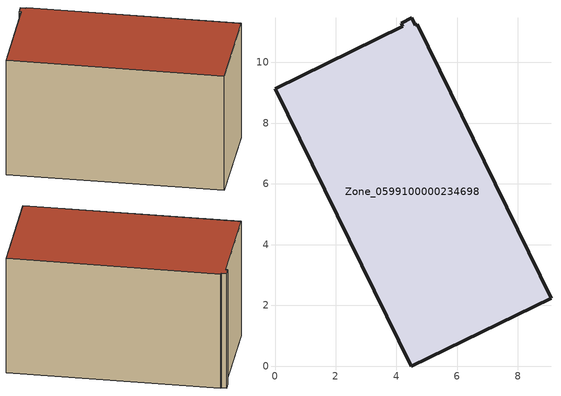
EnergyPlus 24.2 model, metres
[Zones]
Zone_0599100000234698
 floor ground (C_G): 4.68,11.25 9.09,2.24 4.49,0 0,9.14 4.21,11.2 4.16,11.29 4.51,11.46 4.62,11.22 z0
 wall outside (C_F): 4.49,0 9.09,2.24 4.68,11.25 4.62,11.22 4.51,11.46 4.16,11.29 4.21,11.2 0,9.14 4.49,0 z0:6.02
 roof outside (C_R): 9.09,2.24 4.68,11.25 4.62,11.22 4.51,11.46 4.16,11.29 4.21,11.2 0,9.14 4.49,0 z6.02
[BUILDING]
Pand.0599100000234698: North Axis=0; Terrain=City; Loads Convergence Tolerance Value=0.04; Temperature Convergence Tolerance Value=0.4; Solar Distribution=FullExterior; Maximum Number of Warmup Days=25; Minimum Number of Warmup Days=1
[Site:Location]
Rotterdam.The.Hague.AP_ZH_NLD Design_Conditions: Latitude=51.96; Longitude=4.45; Time Zone=1; Elevation=-4.5
[SITE:GROUNDTEMPERATURE:BUILDINGSURFACE]
18, 18, 18, 18, 18, 18, 18, 18, 18, 18, 18, 18
[MATERIAL] Thermal Absorptance=0.9; Solar Absorptance=0.7; Visible Absorptance=0.7
Name | Roughness | Thickness | Conductivity | Density | Specific Heat
G.TC.1946-1964 | MediumSmooth | 0.15 | 1 | 540 | 1210
F.TC.1946-1964 | Rough | 0.3 | 0.857143 | 1920 | 840
R.TC.1946-1964 | MediumRough | 0.2 | 0.235294 | 1500 | 1000
[CONSTRUCTION]
C_G: G.TC.1946-1964
C_F: F.TC.1946-1964
C_R: R.TC.1946-1964
[ZONE]
Zone_0599100000234698: Type=1; Multiplier=1; Ceiling Height=Autocalculate; Volume=Autocalculate; Floor Area=autocalculate; Part of Total Floor Area=Yes
[ZONEINFILTRATION:DESIGNFLOWRATE]
Infil_Zone_0599100000234698: Zone or ZoneList or Space or SpaceList=Zone_0599100000234698; Schedule=AlwaysOn; Design Flow Rate Calculation Method=Flow/Area; Flow Rate per Floor Area=0.003; Constant Term Coefficient=1; Temperature Term Coefficient=0; Velocity Term Coefficient=0; Velocity Squared Term Coefficient=0
[HVACTEMPLATE:ZONE:IDEALLOADSAIRSYSTEM]
Zone_0599100000234698: Maximum Heating Supply Air Temperature=50; Minimum Cooling Supply Air Temperature=13; Maximum Heating Supply Air Humidity Ratio=0.0156; Minimum Cooling Supply Air Humidity Ratio=0.0077; Heating Limit=NoLimit; Cooling Limit=NoLimit; Dehumidification Control Type=ConstantSensibleHeatRatio; Cooling Sensible Heat Ratio=0.7; Dehumidification Setpoint=60; Humidification Control Type=None; Humidification Setpoint=30; Outdoor Air Method=None; Outdoor Air Flow Rate per Person=0.00944; Outdoor Air Flow Rate per Zone Floor Area=0; Outdoor Air Flow Rate per Zone=0; Demand Controlled Ventilation Type=None; Outdoor Air Economizer Type=NoEconomizer; Heat Recovery Type=None; Sensible Heat Recovery Effectiveness=0.7; Latent Heat Recovery Effectiveness=0.65
[ZONECONTROL:THERMOSTAT]
ThermostatControl_Zone_0599100000234698: Zone or ZoneList=Zone_0599100000234698; Control Type Schedule=DualSetpointControlType; Control 1=Thermostat_Zone_0599100000234698; Temperature Difference Between Cutout And Setpoint=0
[THERMOSTATSETPOINT:DUALSETPOINT]
Thermostat_Zone_0599100000234698: Heating Setpoint Temperature Schedule=HeatingSetpoint_Zone_0599100000234698; Cooling Setpoint Temperature Schedule=CoolingSetpoint_Zone_0599100000234698
[SCHEDULE:COMPACT]
HeatingSetpoint_Zone_0599100000234698: Through: 12/31, For: AllDays, Until: 24:00, 21
CoolingSetpoint_Zone_0599100000234698: Through: 12/31, For: AllDays, Until: 24:00, 24
DualSetpointControlType: Through: 12/31, For: AllDays, Until: 24:00, 4
AlwaysOn: Through: 12/31, For: AllDays, Until: 24:00, 1
